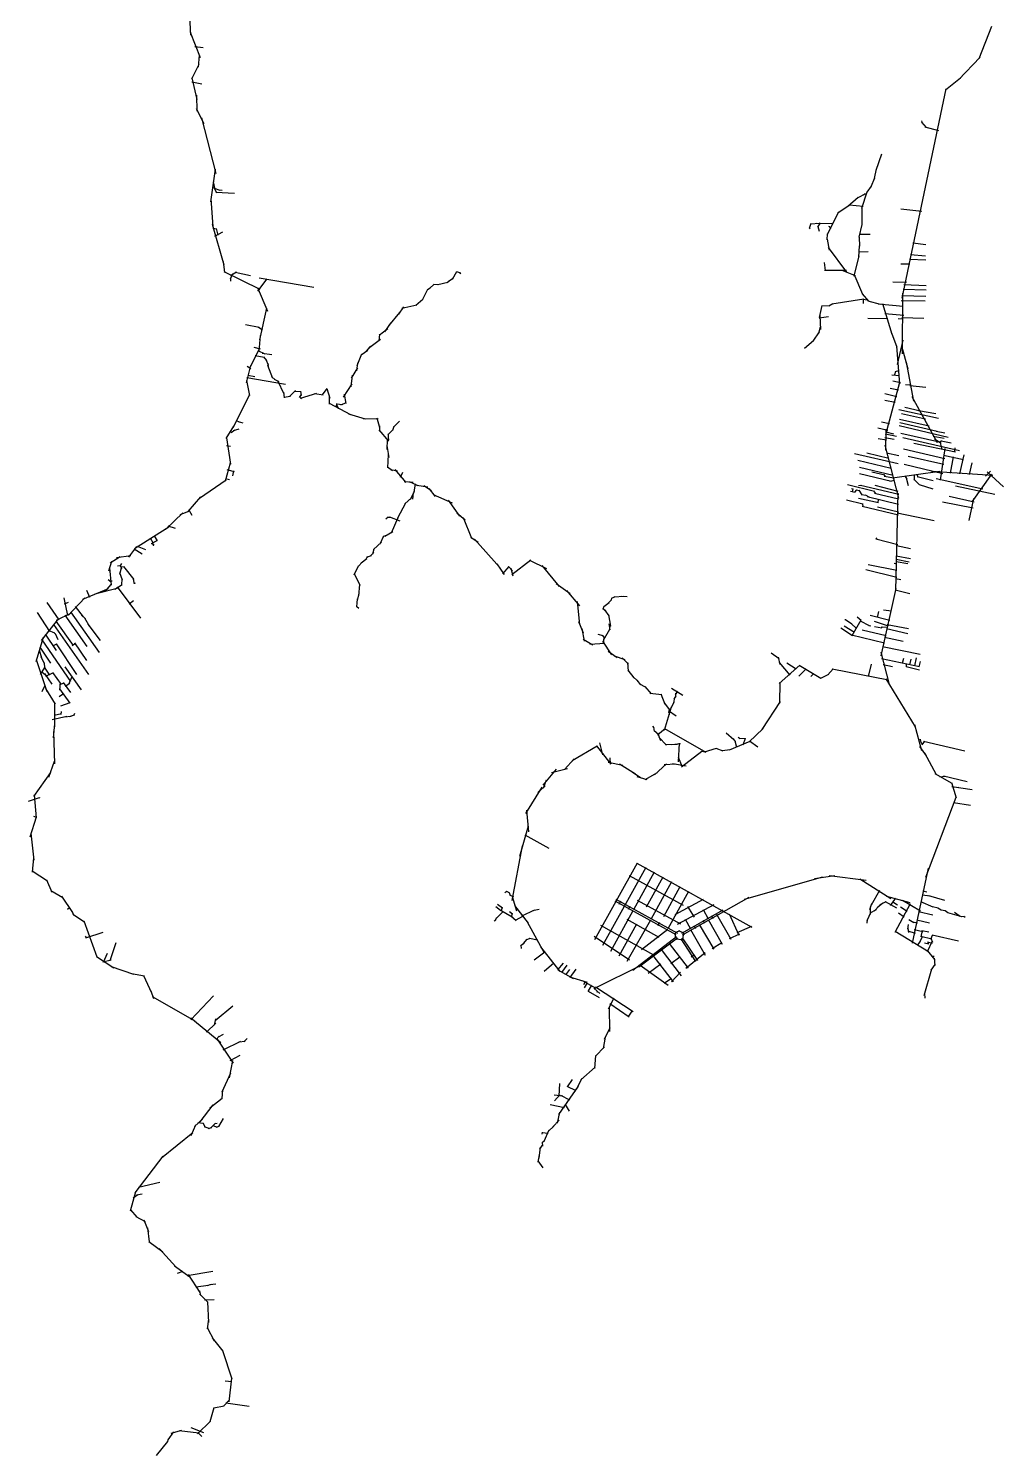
# Model space of a CAD drawing. Header units: inches. Extents: x 723419 to 759401, y 6910722 to 6968430.
# Drawn here: x 738965 to 746238, y 6920613 to 6931261 of the extents above; entities that cross this region are included whole.
import ezdxf

# ---------------------------------------------------------------- set-up
doc = ezdxf.new("R2010")
doc.units = ezdxf.units.IN
doc.header["$MEASUREMENT"] = 0

msp = doc.modelspace()

# ---------------------------------------------------------------- linework, layer by layer
for points in [[(740150.662, 6931639.267), (740173.6294, 6931212.5242)], [(746056.4431, 6931038.3634), (746150.9417, 6931278.3007)], [(740169.2834, 6931233.8831), (740243.7917, 6931044.3234)], [(740205.4526, 6931127.8077), (740266.218, 6931119.4955)], [(740231.2453, 6930972.2785), (740240.4943, 6931061.1502)], [(745903.0453, 6930879.1698), (746063.2572, 6931047.8719)], [(740182.2071, 6930886.5982), (740237.1711, 6930995.4198)], [(740182.0854, 6930863.5739), (740258.1604, 6930848.6739)], [(740182.8356, 6930893.2583), (740220.8722, 6930731.3955)], [(745806.1119, 6930802.463), (745917.978, 6930892.8166)], [(740217.0869, 6930763.7646), (740219.2533, 6930643.5778)], [(745482.4706, 6929249.7789), (745811.0893, 6930811.6879)], [(740215.389, 6930665.5486), (740273.3379, 6930552.6145)], [(740254.5925, 6930594.7233), (740362.3123, 6930179.2262)], [(745625.2289, 6930571.3271), (745632.3683, 6930551.7695)], [(745626.0942, 6930562.5749), (745660.8181, 6930521.5146)], [(745650.5787, 6930527.22), (745754.0723, 6930500.3347)], [(745289.0117, 6930204.9621), (745329.916, 6930325.075)], [(740323.386634, 6929967.65024), (740359.4366, 6930211.0455)], [(745276.5515, 6930141.1241), (745291.6643, 6930214.5852)], [(740342.2948, 6930117.4617), (740353.277, 6930058.9381)], [(745251.8514, 6930082.1528), (745277.8877, 6930146.1993)], [(740324.506866, 6929993.19921), (740338.838331, 6929780.94664)], [(740346.2374, 6930078.0522), (740367.9832, 6930035.8155)], [(740348.3798, 6930069.9763), (740392.0343, 6930055.8439)], [(740362.7481, 6930039.2347), (740501.8841, 6930032.5971)], [(740384.4475, 6930057.2812), (740409.7862, 6930055.5512)], [(745076.0817, 6929935.513), (745154.6406, 6930002.4971)], [(745140.2615, 6929992.511), (745197.1293, 6930021.4407)], [(745180.4481, 6929920.8794), (745221.8692, 6930042.1254)], [(745193.5178, 6930019.0053), (745205.9751, 6930029.001)], [(745203.7188, 6930028.2353), (745218.4825, 6930030.0964)], [(745220.1326, 6930038.9016), (745253.1893, 6930084.7567)], [(744924.5891, 6929726.4648), (745008.9495, 6929892.4963)], [(745003.3512, 6929885.8011), (745094.4406, 6929948.8859)], [(745086.4576, 6929946.6831), (745191.1621, 6929935.5228)], [(745180.5906, 6929922.0811), (745181.9166, 6929793.3029)], [(745472.9992, 6929916.1689), (745628.4222, 6929898.5215)], [(740334.7682, 6929800.1146), (740422.3446, 6929497.581)], [(740338.7116, 6929771.698), (740369.5521, 6929765.7079)], [(740363.3412, 6929769.9865), (740377.9044, 6929718.8577)], [(744789.276, 6929773.4286), (744796.5679, 6929766.9738)], [(744790.0766, 6929770.6359), (744804.2767, 6929807.6795)], [(744801.9531, 6929804.7559), (744862.094, 6929809.2341)], [(744843.0936, 6929808.9054), (744968.4074, 6929806.4626)], [(744853.048, 6929779.5666), (744872.4283, 6929810.3323)], [(744853.6951, 6929783.5495), (744863.6859, 6929748.5209)], [(744931.4445, 6929785.6793), (744939.6289, 6929783.8488)], [(744936.3646, 6929786.0842), (744947.3684, 6929767.571)], [(745160.7219, 6929703.17), (745182.6037, 6929797.6796)], [(740354.7738, 6929710.5146), (740413.8852, 6929743.4593)], [(744922.1852, 6929689.3662), (744936.8551, 6929608.2568)], [(744922.6907, 6929683.2815), (744925.201, 6929728.8201)], [(745160.7983, 6929703.8148), (745163.4433, 6929638.2472)], [(745163.7597, 6929725.9289), (745242.9061, 6929727.8232)], [(744930.6623, 6929628.1514), (745066.016, 6929442.9894)], [(745123.8462, 6929413.7417), (745160.5368, 6929563.9845)], [(745158.1004, 6929595.3315), (745229.0259, 6929596.8941)], [(745159.3977, 6929556.1423), (745163.4457, 6929640.44)], [(745544.6788, 6929575.1264), (745657.0537, 6929564.5132)], [(745561.1424, 6929661.0144), (745659.893, 6929650.5901)], [(740416.685, 6929523.1394), (740425.7881, 6929441.803)], [(744899.4771, 6929516.3453), (744906.4771, 6929455.5308)], [(744902.7483, 6929459.2643), (745065.5973, 6929458.1783)], [(745031.6121, 6929458.8913), (745131.1341, 6929419.4185)], [(745471.0758, 6929505.0555), (745539.9108, 6929505.0207)], [(745537.8789, 6929540.499), (745657.811, 6929534.1937)], [(740421.9501, 6929447.8174), (740691.0301, 6929315.0668)], [(740470.4062, 6929417.0884), (740515.375, 6929445.5401)], [(740472.3011, 6929394.5008), (740487.6811, 6929432.2837)], [(740473.2708, 6929377.0626), (740473.9638, 6929401.5592)], [(740505.1114, 6929444.3051), (740619.668, 6929418.4398)], [(740676.0981, 6929302.3993), (740745.1819, 6929393.7215)], [(740685.4452, 6929400.8398), (741092.9541, 6929332.3537)], [(741956.0922, 6929321.3735), (741991.3434, 6929354.3052)], [(741988.6907, 6929353.0007), (742023.4981, 6929351.6833)], [(742019.1887, 6929351.2456), (742091.624, 6929368.2194)], [(742088.1447, 6929366.6896), (742101.6741, 6929378.1833)], [(742096.8816, 6929374.7694), (742132.9623, 6929397.5351)], [(742126.4084, 6929389.8112), (742160.4938, 6929448.6798)], [(742158.3738, 6929447.3633), (742186.5948, 6929437.5532)], [(742179.8304, 6929440.5684), (742190.0289, 6929432.1206)], [(745120.4715, 6929431.0327), (745186.3319, 6929279.1828)], [(745413.5601, 6929371.5943), (745514.5941, 6929367.26)], [(745495.3105, 6929349.8624), (745662.1817, 6929344.586)], [(740673.5997, 6929327.4974), (740746.390084, 6929152.49382)], [(741854.1088, 6929196.3851), (741906.823, 6929240.8512)], [(741903.2042, 6929235.9575), (741942.6497, 6929315.7979)], [(741940.0711, 6929312.751), (741961.6813, 6929325.5344)], [(744956.5585, 6929206.8112), (745195.5833, 6929243.5258)], [(745184.4118, 6929282.2292), (745230.0553, 6929225.4782)], [(745187.5231, 6929242.7909), (745223.7425, 6929237.3488)], [(745190.8642, 6929243.7938), (745191.5003, 6929210.2998)], [(745479.3944, 6929267.9058), (745657.853, 6929264.2038)], [(745483.7981, 6928834.5315), (745487.0581, 6929285.9563)], [(745489.2119, 6929317.4388), (745660.4588, 6929310.7411)], [(740689.264, 6928937.158), (740743.082786, 6929173.66053)], [(741652.6882, 6929043.6646), (741734.671, 6929141.3948)], [(741725.8824, 6929130.1189), (741765.4157, 6929184.4219)], [(741748.6622, 6929174.9367), (741862.1841, 6929200.5121)], [(744865.7399, 6929106.0727), (744885.1615, 6929193.9346)], [(744882.5198, 6929192.0176), (744941.651, 6929194.1945)], [(744934.2166, 6929191.7833), (744964.3638, 6929208.7253)], [(745225.5436, 6929228.494), (745319.1288, 6929205.2494)], [(745304.1499, 6929207.949), (745489.2603, 6929190.1096)], [(745335.2295, 6929208.3127), (745405.5657, 6928980.9962)], [(745351.6683, 6929134.476), (745494.9925, 6929123.2304)], [(745475.8501, 6929232.5583), (745653.5019, 6929228.3319)], [(740583.9547, 6929053.6296), (740684.2625, 6929033.3901)], [(740676.9576, 6929036.4237), (740710.6191, 6929012.8087)], [(741623.7975, 6928997.6038), (741667.0202, 6929062.822)], [(744861.2028, 6928988.0162), (744872.9738, 6929035.0695)], [(744862.8523, 6929102.3928), (744933.6243, 6929111.771)], [(744866.811, 6929120.5504), (744871.9244, 6929015.6734)], [(745226.1629, 6929100.9163), (745376.0259, 6929098.0092)], [(745452.8702, 6929097.7125), (745489.0821, 6929095.8992)], [(745480.0527, 6929104.0311), (745643.9231, 6929098.8232)], [(740684.5246, 6928851.5713), (740694.1656, 6928969.6561)], [(741500.4127, 6928875.358), (741589.2488, 6928942.753)], [(741579.6259, 6928972.6549), (741644.4524, 6929022.0409)], [(741581.4847, 6928929.5029), (741585.8272, 6928980.9672)], [(744754.1924, 6928876.653), (744821.1774, 6928932.4028)], [(744817.4259, 6928928.4756), (744864.3239, 6928996.986)], [(745401.8225, 6928991.5096), (745441.8592, 6928884.2202)], [(745447.5645, 6928755.0402), (745488.3948, 6928936.878)], [(740616.8934, 6928732.4499), (740687.0515, 6928873.4669)], [(740646.4357, 6928883.82), (740691.4082, 6928871.7821)], [(740654.0202, 6928820.8253), (740721.5121, 6928808.1839)], [(740675.2045, 6928857.8163), (740727.6899, 6928834.5156)], [(740708.2507, 6928838.9286), (740779.822, 6928829.7495)], [(741417.0035, 6928745.6421), (741450.406, 6928833.8882)], [(741445.0175, 6928826.5016), (741496.3465, 6928861.4854)], [(741484.0052, 6928850.583), (741517.7097, 6928890.4415)], [(745440.3597, 6928890.6934), (745463.2849, 6928610.6562)], [(745477.309, 6928892.4111), (745524.891, 6928720.5477)], [(740591.691, 6928616.2509), (740623.0596, 6928747.8088)], [(740594.8622, 6928741.8303), (740622.6491, 6928724.8129)], [(740717.3943, 6928810.5688), (740738.7876, 6928783.0504)], [(740734.1555, 6928790.626), (740751.099677, 6928752.05938)], [(740748.4545, 6928748.2374), (740785.1458, 6928652.3554)], [(740748.559672, 6928762.2194), (740751.099677, 6928734.06767)], [(741372.9372, 6928651.5884), (741421.2295, 6928729.0267)], [(741414.4684, 6928707.253), (741421.2475, 6928766.9178)], [(745432.5092, 6928700.8768), (745457.2985, 6928708.2795)], [(745513.2185, 6928771.0682), (745566.021, 6928480.8616)], [(740590.3756, 6928635.4458), (740614.1006, 6928522.0424)], [(740594.161759, 6928656.67689), (740882.6385, 6928606.2693)], [(740599.5048, 6928675.0867), (740651.5634, 6928665.2364)], [(740777.9486, 6928665.3646), (740805.6265, 6928638.7417)], [(740798.1228, 6928644.7864), (740830.7956, 6928627.8909)], [(740821.9782, 6928634.6319), (740869.1714, 6928535.8401)], [(741313.7834, 6928511.3259), (741378.9362, 6928609.8097)], [(741371.5808, 6928587.4496), (741381.2119, 6928673.7738)], [(745360.239, 6928231.1717), (745465.8737, 6928622.6075)], [(745404.3778, 6928677.2174), (745463.1808, 6928671.4588)], [(745411.7144, 6928632.5781), (745469.4496, 6928620.8304)], [(745427.2812, 6928679.3619), (745435.7315, 6928703.7851)], [(745506.8237, 6928605.5041), (745547.1359, 6928603.1672)], [(740490.5846, 6928283.2276), (740615.1602, 6928529.4027)], [(740865.5686, 6928547.4796), (740872.2397, 6928505.603)], [(740868.5954, 6928510.3386), (740918.6554, 6928517.9663)], [(740912.3506, 6928515.1155), (740955.7463, 6928558.9004)], [(740950.3936, 6928555.7978), (740996.2554, 6928553.0978)], [(740986.4736, 6928507.7259), (741001.4372, 6928529.9915)], [(740987.6306, 6928511.424), (741000.3571, 6928498.4036)], [(740993.8399, 6928503.0756), (741115.3155, 6928541.0952)], [(740993.9055, 6928554.93), (740999.6423, 6928523.151)], [(741101.1831, 6928538.6975), (741163.7751, 6928527.6206)], [(741158.1888, 6928526.6198), (741192.4215, 6928574.5192)], [(741189.8587, 6928575.5694), (741212.63, 6928501.8468)], [(741209.6096, 6928458.0614), (741209.8616, 6928519.4526)], [(741319.5116, 6928532.9331), (741332.0666, 6928462.2431)], [(745352.0052, 6928536.6248), (745441.8615, 6928515.7626)], [(745392.6454, 6928578.5094), (745455.7487, 6928565.1553)], [(745539.5203, 6928597.2449), (745659.3908, 6928584.9217)], [(745553.5296, 6928516.2361), (745742.948, 6928170.88)], [(741206.6847, 6928466.1586), (741365.3148, 6928379.8073)], [(741260.4729, 6928460.8294), (741310.0461, 6928456.065)], [(741261.7386, 6928452.632), (741276.0573, 6928426.3005)], [(741262.9124, 6928442.4655), (741263.7121, 6928463.3129)], [(741295.3761, 6928453.6966), (741335.5732, 6928469.4552)], [(741350.6856, 6928385.7403), (741476.5996, 6928347.782)], [(745353.6427, 6928487.1589), (745431.0697, 6928472.8473)], [(745458.3722, 6928417.6145), (745752.0468, 6928352.7794)], [(745477.9558, 6928389.4305), (745655.7183, 6928349.5154)], [(745501.0755, 6928435.1525), (745618.1208, 6928409.0471)], [(745604.529, 6928411.782), (745733.286, 6928389.6059)], [(740439.209, 6928201.5928), (740497.2573, 6928295.2031)], [(740513.9854, 6928337.3025), (740536.1238, 6928325.1295)], [(740528.1306, 6928327.8269), (740563.8878, 6928319.8055)], [(741462.7339, 6928349.4704), (741571.746, 6928350.9029)], [(741563.5041, 6928356.1048), (741583.8309, 6928284.992)], [(741581.918, 6928296.9123), (741582.2937, 6928257.8143)], [(741681.6311, 6928264.7443), (741692.6227, 6928294.3245)], [(741687.0147, 6928286.8174), (741731.7474, 6928330.923)], [(745300.246, 6928281.6392), (745375.7008, 6928264.0611)], [(745327.5833, 6928325.2912), (745386.9316, 6928312.6984)], [(745458.8746, 6928297.9566), (745824.9933, 6928212.3169)], [(745461.8825, 6928347.0668), (745682.7682, 6928295.5118)], [(745463.7142, 6928321.773), (745742.8369, 6928255.806)], [(740440.5858, 6928206.3746), (740470.1789, 6928011.0879)], [(740465.0244, 6928251.9785), (740480.706, 6928248.187)], [(740476.3184, 6928246.9341), (740503.2775, 6928266.095)], [(740494.4137, 6928262.5677), (740535.4032, 6928274.3356)], [(741578.0356, 6928266.499), (741649.9973, 6928181.8934)], [(741638.9205, 6928120.7327), (741641.4588, 6928195.3929)], [(741640.2222, 6928180.8302), (741651.5135, 6928193.8957)], [(741643.8835, 6928230.3555), (741684.242, 6928268.3664)], [(741646.3378, 6928236.5042), (741647.5818, 6928201.7343)], [(741646.3457, 6928210.7909), (741650.979, 6928191.3934)], [(745302.3644, 6928203.0153), (745365.8802, 6928191.6882)], [(745352.9024, 6928208.8169), (745421.6787, 6928195.829)], [(745358.4973, 6928236.2609), (745440.2111, 6928220.1308)], [(745359.4176, 6928250.9821), (745417.5703, 6928237.8352)], [(745359.5695, 6928115.9762), (745363.8847, 6928272.4576)], [(745471.9334, 6928242.4717), (745770.4981, 6928173.9675)], [(745486.9707, 6928210.3471), (745910.8706, 6928112.0795)], [(745712.4645, 6928219.5455), (745794.7439, 6928204.1066)], [(745722.5561, 6928198.6779), (745773.9101, 6928168.0655)], [(745736.7848, 6928257.1071), (745799.6268, 6928245.3631)], [(745761.3915, 6928173.9633), (745774.9711, 6928186.5198)], [(745762.4049, 6928179.3525), (745778.0894, 6928120.8609)], [(745772.9459, 6928185.746), (745848.7179, 6928168.6857)], [(740440.3274, 6928150.4383), (740472.0787, 6928144.7096)], [(741638.1522, 6928149.6124), (741652.1939, 6928059.2768)], [(741643.9969, 6927983.1851), (741649.711, 6928082.2131)], [(745127.0613, 6928089.5722), (745452.4342, 6928014.9848)], [(745218.9997, 6928094.8615), (745382.8235, 6928055.7573)], [(745353.1095, 6928152.629), (745454.3455, 6927757.1559)], [(745364.3685, 6928093.8823), (745456.1091, 6928075.2963)], [(745491.3351, 6928123.9612), (745800.6556, 6928053.5363)], [(745527.444, 6928069.7908), (745792.223, 6928010.7351)], [(745570.0964, 6928168.0844), (745881.0848, 6928103.3882)], [(745768.443, 6927891.9434), (745802.7256, 6928126.9478)], [(745790.8218, 6928077.0914), (745940.623, 6928044.0882)], [(745874.4859, 6928101.671), (745877.4256, 6928132.3169)], [(745911.9147, 6927938.2248), (745944.1393, 6928079.8817)], [(740433.6596, 6927885.2809), (740470.48, 6928019.969)], [(740442.8333, 6927971.758), (740458.6234, 6927964.5685)], [(740450.3709, 6927967.3265), (740497.6966, 6927956.8795)], [(740487.4478, 6927922.6528), (740495.4714, 6927959.7431)], [(741641.6253, 6927990.4047), (741680.1357, 6927964.2335)], [(741664.6431, 6927970.8815), (741718.3076, 6927960.6406)], [(741697.1274, 6927969.8303), (741778.6832, 6927873.7117)], [(745150.9838, 6928040.4561), (745400.6635, 6927981.5091)], [(745162.8336, 6927987.0432), (745415.1975, 6927928.3611)], [(745497.5578, 6928009.4465), (745784.4238, 6927940.2873)], [(745843.0949, 6927943.2414), (745865.9461, 6928065.5518)], [(745985.6452, 6927932.5079), (746004.3338, 6928019.3785)], [(740239.7419, 6927756.2101), (740439.142074, 6927893.33922)], [(740433.0561, 6927903.3774), (740463.0985, 6927894.7599)], [(741739.1748, 6927913.8526), (741755.8059, 6927949.5461)], [(741766.4018, 6927881.5279), (741834.0926, 6927876.8056)], [(741803.6542, 6927880.8904), (741868.8174, 6927851.119)], [(741842.1871, 6927800.6514), (741850.7209, 6927863.4648)], [(741858.8709, 6927853.8311), (741942.7028, 6927842.0169)], [(745074.3312, 6927858.275), (745275.0226, 6927809.1091)], [(745156.0931, 6927851.3642), (745178.615, 6927853.9987)], [(745163.9935, 6927940.0459), (745401.868, 6927883.1878)], [(745171.8486, 6927854.4434), (745456.7551, 6927785.6942)], [(745256.8191, 6927952.1019), (745352.5758, 6927930.017)], [(745277.0815, 6927854.8754), (745449.743, 6927810.1361)], [(745344.8613, 6927934.2981), (745355.8819, 6927918.1524)], [(745347.8, 6927921.455), (745419.0676, 6927909.5903)], [(745389.2527, 6927883.1536), (745425.7984, 6927892.1941)], [(745408.896, 6927909.2892), (745763.848, 6927957.4059)], [(745500.7998, 6927924.2868), (745516.7051, 6927898.9597)], [(745513.0917, 6927908.0213), (745526.6307, 6927851.9316)], [(745569.3642, 6927899.585), (745611.7501, 6927856.6048)], [(745571.3608, 6927933.9634), (745572.3977, 6927891.5865)], [(745591.1583, 6927935.5643), (745599.7507, 6927913.1939)], [(745594.5306, 6927917.6366), (745713.3865, 6927888.9393)], [(745608.0903, 6927858.9774), (745712.021, 6927825.9744)], [(745701.4269, 6927957.5429), (746159.4244, 6927929.5073)], [(745736.2219, 6927903.6586), (746083.2144, 6927826.1387)], [(746004.3364, 6927728.2494), (746151.34, 6927936.5585)], [(746103.0727, 6927921.426), (746141.7009, 6927958.7731)], [(746117.4474, 6927954.1046), (746237.7981, 6927840.422)], [(740155.1845, 6927656.6653), (740250.6884, 6927766.3217)], [(741772.6708, 6927713.2185), (741821.927, 6927758.1805)], [(741813.1956, 6927747.4669), (741844.4956, 6927808.3514)], [(741831.1796, 6927749.3378), (741835.4514, 6927796.5367)], [(741913.4554, 6927850.2306), (741970.7143, 6927814.5284)], [(741951.4114, 6927829.845), (741997.2072, 6927768.1794)], [(741982.9808, 6927784.4662), (742123.9873, 6927722.7986)], [(745097.4431, 6927809.1118), (745131.3147, 6927801.5708)], [(745103.8108, 6927828.4812), (745117.4485, 6927825.285)], [(745112.1984, 6927803.8761), (745115.7174, 6927826.986)], [(745129.0977, 6927800.9954), (745143.9312, 6927819.6454)], [(745142.1352, 6927819.1065), (745160.5086, 6927813.839)], [(745156.8888, 6927757.8824), (745306.7761, 6927724.2165)], [(745157.7771, 6927815.9525), (745180.2234, 6927781.9857)], [(745176.899, 6927783.3978), (745213.213, 6927778.7586)], [(745206.4489, 6927781.8875), (745237.6839, 6927763.8256)], [(745221.7131, 6927768.8594), (745454.77, 6927711.2969)], [(745267.6895, 6927812.6674), (745283.7879, 6927790.7596)], [(745275.9102, 6927794.5249), (745455.3521, 6927750.7523)], [(745303.8787, 6927723.0638), (745306.14, 6927749.6814)], [(745434.9125, 6927068.8527), (745453.3179, 6927793.5208)], [(745831.7258, 6927772.4384), (746020.182, 6927730.2254)], [(745880.1754, 6927849.8389), (746173.1734, 6927787.0909)], [(745981.7109, 6927590.1232), (746017.842, 6927754.5482)], [(739987.1357, 6927523.9127), (740114.9369, 6927647.7354)], [(740095.8565, 6927635.2044), (740166.8111, 6927663.1577)], [(740159.1492, 6927668.9543), (740183.6488, 6927630.6645)], [(741720.1818, 6927610.7816), (741779.0723, 6927721.0816)], [(742095.4526, 6927740.9815), (742180.1087, 6927622.5662)], [(742158.5489, 6927646.8636), (742222.8465, 6927596.1098)], [(745065.916, 6927744.9542), (745188.0324, 6927714.7021)], [(745184.7059, 6927697.5501), (745454.3218, 6927632.5717)], [(745185.0776, 6927717.6739), (745187.7907, 6927692.6085)], [(745298.0855, 6927690.9516), (745454.005, 6927653.6974)], [(745445.7829, 6927647.4964), (745720.316, 6927589.7019)], [(745783.4279, 6927730.3725), (746011.418, 6927685.2634)], [(739755.069159, 6927381.08766), (740011.027607, 6927543.60322)], [(740004.113287, 6927549.0627), (740059.5085, 6927531.7077)], [(741629.9822, 6927603.1479), (741646.7119, 6927616.7206)], [(741641.587, 6927616.0288), (741667.3673, 6927614.7111)], [(741658.131, 6927616.8906), (741733.8587, 6927587.9491)], [(741672.5556, 6927497.5056), (741729.718, 6927630.9982)], [(742207.5444, 6927611.8585), (742270.1761, 6927458.8431)], [(739872.7123, 6927460.6871), (739893.9212, 6927421.7947)], [(739882.2634, 6927417.8938), (739924.4113, 6927442.0524)], [(739902.7153, 6927475.6259), (739922.9887, 6927437.2562)], [(741538.2322, 6927372.8904), (741596.6224, 6927427.733)], [(741588.7035, 6927416.2395), (741615.3885, 6927476.5567)], [(741609.4285, 6927469.6646), (741639.0829, 6927481.906)], [(741623.7251, 6927474.2989), (741681.0562, 6927506.7477)], [(742263.3938, 6927466.8234), (742317.8932, 6927428.4625)], [(742290.7149, 6927451.8575), (742479.4059, 6927238.4095)], [(745286.5226, 6927453.7731), (745449.1634, 6927412.0376)], [(745286.6528, 6927459.8044), (745293.7734, 6927449.8283)], [(739573.382, 6927274.9466), (739647.1234, 6927321.7232)], [(739620.519, 6927314.9103), (739728.8103, 6927328.0502)], [(739711.6282, 6927316.3346), (739771.238906, 6927395.94262)], [(739753.595292, 6927378.69486), (739811.4106, 6927340.8344)], [(739774.704823, 6927398.20678), (739838.2573, 6927373.7264)], [(739882.4617, 6927421.098), (739901.0522, 6927409.2856)], [(739896.4676, 6927400.3067), (739899.5079, 6927411.5973)], [(741476.16, 6927295.6952), (741497.0524, 6927321.9737)], [(741486.2636, 6927316.655), (741524.1797, 6927329.7499)], [(741513.2455, 6927323.4985), (741539.4672, 6927351.6967)], [(741533.3583, 6927341.8085), (741542.3565, 6927379.3179)], [(745437.8229, 6927325.5838), (745543.2155, 6927306.5675)], [(745439.2968, 6927403.177), (745544.7507, 6927380.412)], [(739563.051, 6927213.9847), (739587.0667, 6927285.999)], [(739568.9634, 6927238.0591), (739580.447, 6927106.5195)], [(739628.0674, 6927250.875), (739656.7307, 6927253.9924)], [(739646.3716, 6927190.2045), (739658.9252, 6927236.5501)], [(739647.8311, 6927256.5326), (739659.1574, 6927228.5908)], [(739648.6402, 6927249.7204), (739660.4583, 6927269.0239)], [(739649.4241, 6927246.5849), (739678.3581, 6927245.4907)], [(739674.0419, 6927247.7811), (739750.9504, 6927148.8971)], [(741394.874, 6927184.0658), (741425.6895, 6927251.2081)], [(741422.8409, 6927247.0678), (741456.5819, 6927281.5613)], [(741447.2778, 6927273.0085), (741487.5592, 6927306.2355)], [(742457.2707, 6927266.3038), (742512.3826, 6927186.4792)], [(742502.0923, 6927191.4347), (742548.9837, 6927246.4839)], [(742544.8351, 6927246.313), (742574.3682, 6927214.002)], [(742563.0677, 6927233.2921), (742577.7433, 6927178.1922)], [(742569.2509, 6927187.4137), (742710.8897, 6927295.6004)], [(742702.6915, 6927294.9246), (742829.1211, 6927231.1336)], [(742793.93, 6927253.1424), (742922.1733, 6927098.0717)], [(745211.6374, 6927223.9735), (745441.4085, 6927167.8612)], [(745229.2388, 6927260.7539), (745442.8631, 6927218.7279)], [(745423.1208, 6927272.1959), (745443.5859, 6927267.9486)], [(745437.1275, 6927284.8275), (745523.7675, 6927269.602)], [(745437.176, 6927301.029), (745535.4562, 6927282.4742)], [(739536.6396, 6927060.7099), (739581.4408, 6927113.4061)], [(739559.0487, 6927150.2679), (739580.4281, 6927133.6348)], [(739571.0287, 6927137.9706), (739587.5721, 6927138.9976)], [(739607.6009, 6927078.1921), (739663.4825, 6927113.2485)], [(739643.7642, 6927201.8106), (739663.309, 6927146.1248)], [(739659.5885, 6927108.3125), (739662.3852, 6927158.0377)], [(739743.714, 6927162.5256), (739751.4879, 6927117.3499)], [(739746.4348, 6927128.3525), (739760.8173, 6927122.7864)], [(741395.372, 6927189.7722), (741436.2103, 6927107.2919)], [(741429.3158, 6927028.6599), (741435.8348, 6927112.5599)], [(742900.2821, 6927120.1585), (743004.5528, 6927044.2615)], [(745432.1431, 6927157.9151), (745471.5661, 6927149.7964)], [(739228.8496, 6927013.6439), (739254.1165, 6926880.2099)], [(739262.7198, 6926884.3786), (739385.4214, 6927012.7493)], [(739370.2302, 6927004.216), (739560.9392, 6927082.3868)], [(739397.4459, 6927069.8462), (739418.2538, 6927017.3892)], [(739459.1261, 6927042.7754), (739635.8542, 6927087.7211)], [(739625.8214, 6927094.5073), (739800.4871, 6926862.0952)], [(741413.8024, 6926945.0782), (741418.7552, 6927004.6518)], [(741416.14, 6926982.8151), (741431.1518, 6927046.5155)], [(742977.1086, 6927067.2081), (743073.8129, 6926954.0186)], [(743313.9427, 6926996.9265), (743317.346, 6927013.3485)], [(743315.8051, 6927010.9736), (743341.8695, 6927021.8498)], [(743337.4463, 6927020.8217), (743401.4798, 6927025.5402)], [(743389.5794, 6927025.4585), (743431.6014, 6927022.5224)], [(745324.2334, 6926580.6946), (745436.6412, 6927082.5927)], [(745430.5769, 6927071.7171), (745539.2229, 6927045.0504)], [(739028.0041, 6926904.1657), (739119.7436, 6926761.9571)], [(739100.4647, 6926978.3024), (739191.434, 6926848.6577)], [(739173.1819, 6926845.7461), (739284.782, 6926900.4458)], [(739233.925, 6926968.5829), (739263.6593, 6926981.0526)], [(739277.0924, 6926908.9761), (739490.6354, 6926605.3019)], [(739313.4491, 6926948.2972), (739370.9369, 6926871.4365)], [(739714.702, 6926967.7578), (739747.4471, 6926994.1143)], [(741412.74, 6926947.3113), (741429.5069, 6926935.0788)], [(743056.9097, 6926984.7781), (743073.6588, 6926815.0678)], [(743249.8883, 6926933.6525), (743270.2251, 6926915.1776)], [(743251.073, 6926931.5442), (743259.3318, 6926950.6988)], [(743257.0713, 6926948.1041), (743294.9827, 6926977.4289)], [(743262.5886, 6926923.6351), (743293.4027, 6926879.8449)], [(743292.2222, 6926974.8798), (743314.6669, 6926998.4765)], [(745299.0941, 6926866.2426), (745306.9981, 6926912.1879)], [(745341.8051, 6926923.7657), (745403.6587, 6926916.1635)], [(739060.9163, 6926694.0054), (739190.2902, 6926858.2851)], [(739149.9409, 6926814.2208), (739410.8567, 6926440.0121)], [(739168.2363, 6926838.781), (739297.0086, 6926656.6054)], [(739234.3702, 6926884.2707), (739400.4019, 6926648.7659)], [(739360.259, 6926883.7977), (739389.1642, 6926855.1446)], [(739382.5096, 6926863.2147), (739418.6505, 6926798.2759)], [(739407.172, 6926816.4045), (739499.7572, 6926693.9129)], [(743068.4519, 6926835.6663), (743102.8597, 6926751.0351)], [(743291.3552, 6926885.255), (743305.1991, 6926800.6179)], [(743294.6376, 6926819.291), (743301.1743, 6926774.7692)], [(743298.9848, 6926772.0303), (743305.2961, 6926810.3152)], [(745024.9483, 6926788.9815), (745112.373, 6926732.5475)], [(745048.9161, 6926804.6945), (745126.0324, 6926757.5994)], [(745055.1171, 6926852.1442), (745061.2519, 6926850.7689)], [(745058.3525, 6926852.16), (745107.189, 6926818.7083)], [(745102.7228, 6926822.4946), (745141.9718, 6926783.5642)], [(745108.2938, 6926731.4111), (745176.3496, 6926849.3392)], [(745145.8057, 6926870.6687), (745176.8589, 6926846.9563)], [(745167.9589, 6926841.9688), (745236.9371, 6926806.0925)], [(745233.6135, 6926807.1997), (745247.5733, 6926805.2066)], [(745242.2115, 6926883.3749), (745389.6838, 6926847.356)], [(745274.0988, 6926839.848), (745378.7162, 6926805.1644)], [(745275.6786, 6926798.3799), (745330.9015, 6926789.0639)], [(745328.5874, 6926788.7426), (745334.0519, 6926796.7736)], [(745332.0342, 6926796.1543), (745373.5165, 6926795.0119)], [(745370.2255, 6926812.8413), (745528.458, 6926784.8325)], [(739022.424, 6926538.1008), (739076.7773, 6926718.9523)], [(739062.6428, 6926699.6152), (739277.9769, 6926389.8942)], [(739087.8183, 6926742.8005), (739170.7732, 6926620.5531)], [(739111.3804, 6926770.5749), (739158.3266, 6926751.6339)], [(739152.1424, 6926754.659), (739167.4021, 6926740.5651)], [(739163.5152, 6926745.9127), (739184.1344, 6926702.2016)], [(743091.8942, 6926784.4181), (743110.5601, 6926689.8944)], [(743102.5619, 6926703.3432), (743175.0264, 6926661.0622)], [(743211.8731, 6926742.9269), (743250.087, 6926732.7565)], [(743244.8966, 6926735.2026), (743260.3487, 6926711.5376)], [(743247.1218, 6926690.238), (743313.6066, 6926588.8202)], [(743253.6818, 6926669.9694), (743259.5882, 6926715.911)], [(743253.7675, 6926696.6894), (743301.9676, 6926779.689)], [(745103.3915, 6926736.5414), (745349.7518, 6926676.0316)], [(745183.9341, 6926773.5435), (745361.8894, 6926733.0825)], [(745350.9333, 6926718.3562), (745489.2238, 6926690.1471)], [(745364.0568, 6926783.2247), (745524.5688, 6926747.5772)], [(739044.403, 6926625.6694), (739060.3068, 6926564.591)], [(739048.8376, 6926645.8136), (739128.8949, 6926525.7139)], [(739055.941, 6926576.2594), (739081.8746, 6926521.8566)], [(739145.1395, 6926654.0714), (739176.2925, 6926670.0028)], [(739171.5714, 6926670.5445), (739321.5367, 6926440.0174)], [(739289.0867, 6926657.4247), (739315.6581, 6926674.9602)], [(739307.9285, 6926677.0518), (739398.109, 6926546.2454)], [(743151.5997, 6926667.644), (743262.7512, 6926675.0731)], [(743289.4689, 6926615.2367), (743356.6941, 6926568.8714)], [(743332.669, 6926580.6652), (743413.623, 6926553.7107)], [(744504.408, 6926602.3734), (744564.0089, 6926559.3073)], [(745323.0421, 6926606.8187), (745384.3312, 6926365.268)], [(745334.8114, 6926650.7985), (745615.2342, 6926592.3199)], [(739021.4861, 6926551.7026), (739100.2431, 6926313.3701)], [(739053.8889, 6926439.8962), (739086.6194, 6926493.4661)], [(739078.1298, 6926533.091), (739086.4057, 6926484.5175)], [(739081.1389, 6926495.7121), (739122.0347, 6926436.9483)], [(739235.2889, 6926497.3586), (739357.874, 6926326.5135)], [(743393.6452, 6926565.4302), (743440.2436, 6926518.2138)], [(743433.3434, 6926530.0751), (743438.166, 6926466.369)], [(743436.5911, 6926472.334), (743481.0446, 6926415.1755)], [(744555.816, 6926571.2521), (744570.7126, 6926516.5728)], [(744563.5004, 6926529.96), (744645.1755, 6926436.65)], [(744564.5667, 6926373.4312), (744717.4645, 6926509.7154)], [(744622.3776, 6926527.2613), (744692.0018, 6926482.6326)], [(744711.268, 6926428.0583), (744766.606, 6926483.3403)], [(744713.3281, 6926509.3324), (744875.2391, 6926414.6258)], [(744927.8705, 6926437.8655), (744966.4579, 6926483.9658)], [(744960.2335, 6926482.0069), (745379.5081, 6926400.0014)], [(745231.5783, 6926426.9205), (745254.5029, 6926518.2752)], [(745328.6032, 6926560.8287), (745612.2935, 6926501.4377)], [(745340.9637, 6926515.7865), (745411.2165, 6926501.4225)], [(745484.827, 6926524.6716), (745495.5187, 6926561.602)], [(745511.0827, 6926499.4779), (745612.303, 6926474.7198)], [(745513.6714, 6926496.9621), (745515.0747, 6926523.3471)], [(745539.1788, 6926513.503), (745550.1151, 6926555.144)], [(745576.5328, 6926505.3232), (745588.4737, 6926565.287)], [(745610.1301, 6926498.8125), (745619.6143, 6926538.5014)], [(739063.6061, 6926461.1831), (739103.8817, 6926428.3388)], [(739084.7522, 6926447.7027), (739138.1543, 6926369.2371)], [(739094.3018, 6926427.5904), (739149.5068, 6926455.379)], [(739142.7369, 6926456.6102), (739207.5499, 6926365.2747)], [(739197.7401, 6926365.2567), (739229.3874, 6926378.4122)], [(739199.0897, 6926323.693), (739202.4459, 6926378.3807)], [(739222.535, 6926381.4195), (739278.742, 6926305.645)], [(739237.5742, 6926354.3783), (739273.2749, 6926375.513)], [(739265.9835, 6926368.4026), (739290.2153, 6926425.735)], [(743471.7544, 6926425.4807), (743507.4996, 6926392.5305)], [(743502.4806, 6926397.8042), (743530.1346, 6926364.9436)], [(743523.3196, 6926371.4751), (743563.8173, 6926349.7359)], [(744569.5031, 6926228.0571), (744572.0735, 6926384.0843)], [(744800.552, 6926426.7945), (744822.8262, 6926448.3114)], [(744874.2978, 6926414.499), (744934.4183, 6926442.6035)], [(745359.9097, 6926408.245), (745580.1006, 6926049.7601)], [(739067.2103, 6926315.0784), (739087.8129, 6926361.5873)], [(739091.5153, 6926335.3684), (739163.0915, 6926218.3746)], [(739192.4073, 6926276.4592), (739225.6746, 6926299.5353)], [(739195.4145, 6926334.548), (739272.635, 6926227.3947)], [(743561.5055, 6926351.5833), (743608.4038, 6926296.5165)], [(743599.2527, 6926301.8619), (743689.1571, 6926290.765)], [(743680.9951, 6926295.781), (743711.446, 6926220.1588)], [(743762.3937, 6926339.1201), (743844.5768, 6926285.5367)], [(743778.2757, 6926228.4557), (743785.9143, 6926268.8364)], [(743782.002, 6926257.4852), (743796.347, 6926280.746)], [(743791.116, 6926290.2073), (743807.3162, 6926316.2961)], [(743793.0997, 6926271.3839), (743794.5876, 6926301.2704)], [(739156.6828, 6926136.2616), (739211.1982, 6926150.7046)], [(739159.0619, 6926229.3093), (739159.0894, 6926050.5479)], [(739205.6827, 6926207.6176), (739273.8455, 6926231.2139)], [(739206.8169, 6926143.0806), (739209.2196, 6926165.3879)], [(739301.4135, 6926136.0455), (739310.5624, 6926153.5182)], [(743705.9534, 6926229.8516), (743745.8747, 6926176.7352)], [(743708.0159, 6926025.1473), (743761.2342, 6926200.6075)], [(743738.7467, 6926171.4656), (743796.9735, 6926131.463)], [(743741.735, 6926156.1044), (743780.8022, 6926236.1762)], [(743743.3466, 6926183.5493), (743745.0588, 6926139.4103)], [(744438.6736, 6926029.568), (744573.4215, 6926240.4807)], [(739141.41, 6926104.651), (739249.5296, 6926128.8464)], [(739149.4895, 6925968.0797), (739160.4699, 6926071.7181)], [(739229.157, 6926125.5968), (739282.4677, 6926129.7426)], [(739270.8728, 6926126.906), (739307.8715, 6926140.3465)], [(743619.8552, 6926054.5713), (743629.1857, 6926042.2359)], [(743626.8072, 6926047.3528), (743631.0976, 6926018.3679)], [(745573.3775, 6926066.7283), (745627.2761, 6925872.7407)], [(739150.4885, 6926016.2645), (739157.542, 6925773.4356)], [(743628.3201, 6926024.8416), (743667.7617, 6925992.4729)], [(743656.2761, 6925991.0506), (743716.5304, 6926039.5726)], [(743657.256074, 6926005.02848), (743678.7944, 6925947.8164)], [(743665.8786, 6925972.6298), (743725.1552, 6925913.2824)], [(743709.2197, 6926038.5021), (744017.0159, 6925861.3233)], [(744170.1176, 6926004.7185), (744226.7714, 6925954.9587)], [(744193.4175, 6925878.4804), (744348.9319, 6925943.3461)], [(744222.2586, 6925959.8377), (744236.4573, 6925939.7655)], [(744233.6503, 6925945.6392), (744247.1284, 6925898.3013)], [(744259.1562, 6925973.6766), (744274.0461, 6925963.3011)], [(744266.7878, 6925965.5971), (744314.3746, 6925962.9744)], [(744294.9221, 6925917.1863), (744312.1262, 6925965.1591)], [(744339.1346, 6925937.0315), (744444.8357, 6926037.0917)], [(744342.9601, 6925944.8646), (744405.4915, 6925900.5826)], [(745602.2291, 6925956.2985), (745618.8437, 6925953.9368)], [(745616.7553, 6925957.1761), (745619.4669, 6925940.0765)], [(745618.2603, 6925943.8623), (745631.9183, 6925917.8975)], [(745631.3183, 6925917.3433), (745651.6745, 6925943.5153)], [(745642.4622, 6925943.0226), (745949.3881, 6925870.834)], [(743019.4931, 6925799.6795), (743207.5401, 6925907.7963)], [(743202.5545, 6925909.4864), (743308.056, 6925771.5141)], [(743223.6715, 6925930.7071), (743245.799, 6925840.688)], [(743714.0017, 6925918.5461), (743807.2024, 6925921.1724)], [(743764.2618, 6925919.1567), (743829.3953, 6925927.1)], [(743812.8581, 6925789.756), (743821.0925, 6925929.6312)], [(743835.7784, 6925752.1369), (743986.81, 6925869.3493)], [(743983.085, 6925868.2653), (744018.5147, 6925864.6988)], [(744008.1595, 6925862.7924), (744096.4956, 6925892.3952)], [(744092.4099, 6925891.9259), (744145.0633, 6925872.1531)], [(744139.3813, 6925872.7208), (744199.547, 6925880.1832)], [(745611.4271, 6925903.5474), (745662.3369, 6925834.6434)], [(745649.0545, 6925855.6912), (745736.1567, 6925694.1383)], [(739115.3448, 6925675.6907), (739157.9309, 6925793.2109)], [(742804.6585, 6925616.1392), (742903.1732, 6925734.5331)], [(742865.5773, 6925709.4884), (742984.3327, 6925739.6159)], [(742964.1719, 6925731.3627), (743035.529, 6925812.4616)], [(743288.1098, 6925787.1565), (743398.2226, 6925764.474)], [(743302.0415, 6925820.0192), (743303.1894, 6925771.0197)], [(743374.4383, 6925774.2864), (743491.81251, 6925698.96394)], [(743634.1951, 6925692.8885), (743723.8824, 6925775.1541)], [(743705.4487, 6925769.763), (743794.8103, 6925774.5209)], [(743767.8056, 6925776.9883), (743869.7875, 6925759.7897)], [(743810.3547, 6925823.9614), (743839.7949, 6925751.0568)], [(739002.8954, 6925529.5375), (739129.7012, 6925708.4776)], [(742806.2419, 6925592.1621), (742829.3763, 6925654.663)], [(743467.3656, 6925715.6226), (743528.7739, 6925671.1123)], [(743501.9811, 6925679.9256), (743577.4714, 6925657.3881)], [(743564.112, 6925657.4712), (743657.387, 6925709.4429)], [(745725.0789, 6925702.7329), (745853.503, 6925630.0021)], [(745764.226, 6925676.8505), (745803.2693, 6925683.4536)], [(745789.7123, 6925684.4665), (745967.9985, 6925642.2858)], [(745849.0435, 6925635.3822), (745884.262, 6925521.8154)], [(738964.5222, 6925496.6416), (739047.2236, 6925524.2204)], [(739006.5205, 6925542.6745), (739022.1196, 6925371.9133)], [(739040.3646, 6925523.6504), (739049.5975, 6925521.8388)], [(742673.9802, 6925403.7456), (742796.1205, 6925600.5526)], [(742763.2962, 6925559.34), (742819.9096, 6925609.9363)], [(745659.6564, 6924928.5433), (745884.7768, 6925525.2915)], [(745853.0772, 6925606.4067), (746004.6232, 6925581.6194)], [(745902.1321, 6925597.0777), (745905.6331, 6925600.9801)], [(742679.802, 6925427.9669), (742695.0915, 6925267.1392)], [(745865.0024, 6925486.2063), (745993.1118, 6925465.2673)], [(738976.1379, 6925229.7848), (739022.998, 6925379.5312)], [(739001.0235, 6925384.6975), (739023.1385, 6925375.8383)], [(742630.1132, 6925086.0443), (742694.1157, 6925310.5042)], [(738981.8283, 6925257.8718), (739004.7466, 6925055.2101)], [(742667.4136, 6925243.9223), (742845.4239, 6925145.7744)], [(742573.6112, 6924753.8003), (742648.8034, 6925162.0975)], [(738995.248, 6924964.9047), (739004.2739, 6925073.5017)], [(743190.3145, 6924464.0673), (743507.8969, 6925035.0694)], [(743247.8504, 6924421.705), (743571.0184, 6925004.1311)], [(743501.9005, 6925032.7007), (744359.7048, 6924555.9334)], [(745558.6011, 6924436.9596), (745678.2974, 6924996.845)], [(738992.6173, 6924974.9175), (739106.1245, 6924900.5119)], [(739099.7174, 6924908.7995), (739138.4422, 6924817.1852)], [(743444.4243, 6924940.658), (743847.3843, 6924720.4471)], [(743480.256201, 6924687.04451), (743634.442447, 6924969.59802)], [(743574.4886, 6924706.1583), (743699.2223, 6924931.4457)], [(743610.034586, 6924615.05565), (743763.316837, 6924896.2201)], [(744305.8059, 6924763.6527), (744889.696, 6924932.2667)], [(744828.2787, 6924917.4808), (744980.6942, 6924940.3681)], [(744936.8661, 6924940.7982), (745213.8663, 6924907.4934)], [(745165.4154, 6924916.9434), (745398.3575, 6924770.3387)], [(739131.1629, 6924828.5278), (739219.0953, 6924777.6309)], [(739209.9321, 6924786.487), (739292.127, 6924665.4676)], [(742518.6101, 6924815.2682), (742533.806, 6924824.3119)], [(742530.8904, 6924824.5379), (742551.5116, 6924811.2562)], [(742549.3248, 6924814.7631), (742558.0026, 6924792.4317)], [(742556.156, 6924794.1795), (742581.7644, 6924783.4077)], [(742573.2212, 6924784.0464), (742605.7317, 6924678.3305)], [(743346.729545, 6924765.20258), (743806.444006, 6924511.86353)], [(743703.8584, 6924636.1345), (743827.0689, 6924860.0228)], [(743737.413402, 6924544.88514), (743891.4782, 6924824.7759)], [(743843.79531, 6924499.02129), (744340.551512, 6924778.29507)], [(745252.4494, 6924722.7769), (745316.5195, 6924830.6999)], [(745365.273, 6924785.9226), (745538.1004, 6924738.492)], [(745395.9074, 6924717.3586), (745434.583, 6924772.3765)], [(745630.2387, 6924796.157), (745690.3762, 6924789.692)], [(745636.7383, 6924826.0675), (745667.2479, 6924819.0944)], [(745679.1154, 6924791.8469), (745797.9523, 6924755.8106)], [(739253.9105, 6924688.7532), (739271.1862, 6924701.5354)], [(739289.7136, 6924671.2813), (739298.8703, 6924644.3403)], [(742450.347, 6924709.8971), (742484.8795, 6924681.9671)], [(742451.1896, 6924618.7467), (742506.4196, 6924672.9607)], [(742463.004, 6924726.7078), (742501.0205, 6924699.915)], [(742477.2538, 6924687.2653), (742573.213, 6924632.6925)], [(742490.9111, 6924676.9887), (742499.4234, 6924703.3911)], [(742553.2706, 6924671.2501), (742574.9804, 6924656.2175)], [(742566.8141, 6924632.9577), (742574.1256, 6924658.7279)], [(742589.2301, 6924717.0903), (742691.776, 6924585.207)], [(742644.2365, 6924640.0598), (742740.8167, 6924684.6666)], [(742724.9512, 6924679.9578), (742774.2964, 6924689.5067)], [(743307.6847, 6924376.9813), (743476.144242, 6924680.45522)], [(743338.13057, 6924752.63485), (743793.876273, 6924500.61872)], [(743369.748341, 6924728.29313), (743383.506702, 6924751.04734)], [(743440.9214, 6924689.66389), (743453.88601, 6924711.88893)], [(743505.5884, 6924756.1428), (743829.0862, 6924580.821)], [(743787.4054, 6924650.4978), (743999.1579, 6924764.4878)], [(743805.0615, 6924578.0145), (744078.8066, 6924724.9118)], [(743839.165093, 6924510.92756), (744146.082373, 6924684.69853)], [(743880.2986, 6924709.3196), (743930.218, 6924630.8713)], [(743996.341136, 6924686.83615), (744035.499548, 6924616.72142)], [(745220.4011, 6924604.4623), (745250.2072, 6924669.2735)], [(745241.4438, 6924687.7638), (745256.0067, 6924732.2326)], [(745243.1828, 6924662.4641), (745290.0997, 6924688.0393)], [(745244.9816, 6924650.3367), (745245.6754, 6924707.1946)], [(745273.3969, 6924673.934), (745314.3278, 6924720.4515)], [(745294.5822, 6924702.4262), (745338.2811, 6924737.979)], [(745318.6744, 6924725.4493), (745362.2699, 6924747.1045)], [(745355.9481, 6924746.509), (745441.0301, 6924698.7724)], [(745411.9379, 6924744.8689), (745446.9986, 6924723.0597)], [(745428.9862, 6924517.1079), (745545.5362, 6924733.0733)], [(745453.6527, 6924663.4057), (745497.978, 6924633.755)], [(745469.5391, 6924707.3108), (745519.323, 6924674.6491)], [(745485.7423, 6924756.9396), (745619.1103, 6924677.2429)], [(745603.8896, 6924671.7252), (745712.1236, 6924648.0889)], [(745618.0379, 6924746.8391), (745712.0471, 6924708.3075)], [(745709.2589, 6924709.2498), (745751.0177, 6924698.7289)], [(745748.2719, 6924699.8777), (745774.2554, 6924684.0604)], [(745771.3204, 6924685.0363), (745806.2903, 6924679.6844)], [(745803.341, 6924681.1083), (745823.8514, 6924663.8748)], [(745820.679, 6924665.4969), (745925.9407, 6924635.6891)], [(745873.8013, 6924668.6128), (745913.711, 6924637.2397)], [(739294.7004, 6924652.7262), (739381.8403, 6924595.4179)], [(739377.8812, 6924603.9721), (739474.031, 6924333.0495)], [(742437.4085, 6924602.9053), (742450.1551, 6924609.0924)], [(742446.1943, 6924605.1355), (742457.5058, 6924626.5922)], [(742562.276, 6924640.4696), (742601.4255, 6924605.9692)], [(742596.8757, 6924607.3287), (742655.9089, 6924639.1641)], [(742684.8446, 6924595.2501), (742811.3916, 6924363.9485)], [(743231.8303, 6924571.1387), (743628.181356, 6924349.93718)], [(743370.7978, 6924340.9959), (743503.871172, 6924580.58587)], [(743428.5677, 6924615.599), (743667.9621, 6924481.6897)], [(743431.5854, 6924300.7229), (743607.277037, 6924609.88748)], [(743659.908644, 6924566.76909), (743673.799297, 6924591.2431)], [(743864.313789, 6924615.13392), (743903.207617, 6924543.43169)], [(743927.020164, 6924565.92132), (743939.191022, 6924545.28378)], [(743968.6458, 6924574.503), (744076.1562, 6924391.5603)], [(743994.753633, 6924605.87348), (744007.453658, 6924584.70677)], [(744035.350609, 6924611.64367), (744138.417, 6924428.457)], [(744057.989176, 6924639.74022), (744070.953785, 6924619.36726)], [(744097.5139, 6924651.4535), (744204.9388, 6924466.3474)], [(744190.3503, 6924655.8744), (744264.1439, 6924496.9589)], [(744250.878, 6924516.2478), (744360.3506, 6924563.707)], [(745220.917, 6924584.2029), (745222.9653, 6924612.6373)], [(745524.0104, 6924540.0344), (745529.9824, 6924575.4787)], [(745532.7169, 6924611.6195), (745568.4041, 6924590.6574)], [(745559.6823, 6924594.4603), (745595.7465, 6924586.9928)], [(745591.6431, 6924610.8204), (745686.2655, 6924587.6114)], [(745922.5063, 6924636.1057), (745944.4701, 6924637.3734)], [(745942.3623, 6924637.9394), (745952.009, 6924630.8535)], [(739386.558, 6924489.5261), (739394.9179, 6924475.6884)], [(739392.4042, 6924476.3998), (739522.054, 6924518.38)], [(742657.1504, 6924433.0858), (742683.5355, 6924466.9461)], [(742676.7108, 6924461.5676), (742707.0495, 6924472.7928)], [(742700.726, 6924472.2585), (742761.6843, 6924461.1682)], [(743184.2528, 6924488.6183), (743446.9081, 6924311.0496)], [(743473.126548, 6924235.85846), (743798.961575, 6924485.09646)], [(743516.791472, 6924258.46419), (743805.708463, 6924474.77769)], [(743536.5016, 6924388.3567), (743732.764781, 6924539.86264)], [(743785.547173, 6924501.02441), (743798.035531, 6924521.97945)], [(743786.949467, 6924510.83496), (743790.600725, 6924473.52864)], [(743787.875511, 6924483.24438), (743801.633872, 6924464.19434)], [(743792.346978, 6924517.66122), (743827.113298, 6924529.885)], [(743792.981979, 6924469.71863), (743838.06707, 6924463.68612)], [(743813.619521, 6924530.52), (743850.449594, 6924513.69247)], [(743830.632263, 6924461.866), (743849.258967, 6924474.14269)], [(743831.943276, 6924468.70329), (743939.09974, 6924298.44357)], [(743841.865171, 6924475.84705), (743955.371648, 6924307.57172)], [(743844.417082, 6924518.34914), (743855.423771, 6924499.08744)], [(743844.734583, 6924468.13113), (743853.3071, 6924507.5012)], [(743904.093209, 6924537.13436), (744013.1588, 6924346.9827)], [(744193.8529, 6924472.1573), (744271.8192, 6924506.6531)], [(745429.1422, 6924526.8449), (745679.165, 6924374.6949)], [(745524.0291, 6924548.2491), (745529.2513, 6924515.3651)], [(745525.252, 6924528.3727), (745578.4039, 6924510.5093)], [(745572.5814, 6924537.2116), (745637.1945, 6924522.5432)], [(745595.8257, 6924418.1698), (745618.8497, 6924452.1066)], [(745613.8042, 6924442.6403), (745633.9601, 6924487.129)], [(745621.9612, 6924487.5129), (745702.4476, 6924468.371)], [(745624.0479, 6924483.5768), (745634.1383, 6924531.4883)], [(745629.4248, 6924530.1454), (745681.2868, 6924519.5379)], [(745672.0888, 6924373.0251), (745709.6252, 6924453.2491)], [(745696.1574, 6924472.4555), (745709.0752, 6924444.673)], [(745696.9183, 6924465.8699), (745710.8215, 6924501.1537)], [(745705.5561, 6924498.5621), (745901.8653, 6924454.7751)], [(739522.8575, 6924295.3514), (739552.51, 6924362.2181)], [(739573.0945, 6924306.1817), (739617.6501, 6924440.4731)], [(742635.611, 6924418.1812), (742662.0346, 6924437.1906)], [(742636.6013, 6924420.3777), (742639.5664, 6924396.8395)], [(742737.8747, 6924312.7929), (742817.2302, 6924372.5823)], [(742784.6575, 6924408.2489), (742928.555, 6924224.5253)], [(743623.145598, 6924344.20556), (743772.5072, 6924146.6255)], [(743683.997639, 6924388.24329), (743833.15, 6924192.7639)], [(743744.2338, 6924433.8325), (743884.7017, 6924249.1333)], [(743868.8173, 6924250.3619), (744012.0058, 6924365.436)], [(743908.93718, 6924333.36864), (743931.955976, 6924351.62493)], [(744064.9937, 6924395.6974), (744137.7676, 6924440.3299)], [(745648.4275, 6924439.0574), (745680.6139, 6924432.0448)], [(745668.3723, 6924382.5838), (745725.4689, 6924311.97)], [(745669.4891, 6924444.8832), (745705.1317, 6924435.2813)], [(745678.2375, 6924430.3186), (745681.2619, 6924443.3727)], [(745699.965, 6924340.1566), (745722.0068, 6924338.0525)], [(739471.4222, 6924337.091), (739599.7541, 6924252.7838)], [(739519.4998, 6924298.0656), (739581.4561, 6924310.587)], [(739580.788, 6924262.0887), (739746.5598, 6924205.8399)], [(742810.7353, 6924227.1042), (742882.837, 6924288.2341)], [(742913.6115, 6924238.3547), (742955.891, 6924287.0648)], [(742914.3162, 6924236.1446), (743028.7515, 6924173.3389)], [(742944.0102, 6924216.7678), (742983.722, 6924271.2533)], [(742973.9281, 6924199.749), (743002.5847, 6924239.7507)], [(743004.4973, 6924180.7284), (743050.5135, 6924243.2016)], [(743183.5701, 6924097.3159), (743546.124133, 6924276.85573)], [(743526.809511, 6924272.09322), (743735.9922, 6924122.7155)], [(743588.0704, 6924211.1615), (743681.9749, 6924282.0401)], [(743755.9074, 6924285.4118), (743824.5745, 6924335.0084)], [(745645.6444, 6924046.2256), (745703.418, 6924245.839)], [(745698.7553, 6924235.3013), (745727.2445, 6924277.8766)], [(745719.7613, 6924325.3516), (745724.6015, 6924270.5887)], [(739731.4334, 6924209.0262), (739828.9249, 6924191.6548)], [(739821.199, 6924195.542), (739882.5542, 6924066.5822)], [(742999.5448, 6924185.5324), (743131.0408, 6924145.5693)], [(743095.1936, 6924158.3261), (743197.2001, 6924100.2704)], [(743106.0284, 6924128.4896), (743120.148, 6924151.0742)], [(743111.2745, 6924101.6384), (743134.881, 6924140.4962)], [(743706.0921, 6924136.6903), (743760.1892, 6924175.4015)], [(743760.172, 6924147.6706), (743828.4948, 6924219.862)], [(739877.8893, 6924079.6397), (739896.0189, 6924022.2926)], [(739886.477, 6924037.3765), (740206.2963, 6923857.5566)], [(740176.2748, 6923864.2514), (740343.8081, 6924043.6745)], [(743138.7706, 6924079.1814), (743220.7282, 6924030.4423)], [(743140.668, 6924075.9386), (743167.4351, 6924121.6189)], [(743183.7242, 6924098.5972), (743227.3475, 6924060.594)], [(743194.6829, 6924109.3984), (743475.3275, 6923926.8402)], [(743207.7776, 6924071.2718), (743210.1289, 6924077.6717)], [(743290.9253, 6923947.3596), (743332.3064, 6924029.3186)], [(745647.6495, 6924060.5703), (745650.0444, 6924026.8984)], [(740355.8784, 6923859.7142), (740488.0423, 6923969.6581)], [(743295.481, 6923961.9833), (743298.0363, 6923776.2519)], [(743300.6412, 6923986.1823), (743446.3708, 6923887.6874)], [(743439.6046, 6923888.3638), (743471.113, 6923931.8313)], [(740175.554842, 6923878.03312), (740399.1952, 6923694.2136)], [(740292.7521, 6923772.4193), (740361.4694, 6923839.4802)], [(740352.2333, 6923824.1445), (740361.7628, 6923871.3515)], [(743262.3439, 6923720.9905), (743303.169, 6923806.7406)], [(740365.44, 6923716.6947), (740387.7911, 6923741.2561)], [(740366.3938, 6923727.5126), (740490.6088, 6923541.9149)], [(740380.9462, 6923736.2322), (740420.2001, 6923756.6069)], [(740417.428, 6923639.5486), (740548.8292, 6923704.4839)], [(740533.3969, 6923699.723), (740581.1474, 6923705.3944)], [(740571.366, 6923700.9845), (740596.4082, 6923725.0231)], [(743254.2901, 6923650.1239), (743267.6456, 6923735.9618)], [(740468.3098, 6923561.8555), (740544.5394, 6923599.7549)], [(743188.1435, 6923501.8249), (743196.2021, 6923597.7872)], [(743194.1418, 6923592.0414), (743260.4613, 6923662.537)], [(740464.8787, 6923431.6361), (740488.0122, 6923560.6959)], [(743083.6217, 6923415.1686), (743192.4064, 6923511.4268)], [(740409.9624, 6923325.9257), (740472.6567, 6923469.5517)], [(742923.71, 6923295.0131), (742927.0247, 6923389.5567)], [(742984.6811, 6923364.656), (743023.4314, 6923419.235)], [(743053.3291, 6923345.5629), (743094.034, 6923428.5008)], [(740318.0577, 6923207.2685), (740409.5599, 6923279.767)], [(740407.8312, 6923276.2464), (740414.0955, 6923340.5322)], [(742885.2423, 6923305.3665), (742950.1097, 6923295.8054)], [(742887.4492, 6923260.4377), (742927.626, 6923303.202)], [(742921.5308, 6923158.4476), (743067.7493, 6923370.0145)], [(742932.6265, 6923300.9081), (742999.6883, 6923266.7865)], [(742981.5558, 6923370.2312), (743047.9287, 6923335.9711)], [(740245.0104, 6923103.9479), (740341.5959, 6923229.3355)], [(742854.9225, 6923232.472), (742963.4383, 6923208.7643)], [(742911.8064, 6923092.5409), (742929.2587, 6923176.26)], [(742968.0636, 6923233.0969), (742996.9615, 6923181.4887)], [(740177.7563, 6923001.3892), (740213.015, 6923081.4303)], [(740203.3512, 6923069.2358), (740262.4509, 6923122.886)], [(740228.2184, 6923098.0356), (740267.976, 6923093.0588)], [(740264.2337, 6923095.1176), (740281.7409, 6923062.8758)], [(740274.3106, 6923068.0242), (740314.1106, 6923052.053)], [(740324.4728, 6923057.9936), (740359.8077, 6923093.0816)], [(740338.2351, 6923075.2545), (740371.8404, 6923063.0325)], [(740356.0532, 6923091.3461), (740370.6781, 6923091.8423)], [(740367.3262, 6923063.4087), (740385.2252, 6923070.9064)], [(740383.1039, 6923069.0857), (740418.0279, 6923128.755)], [(742842.7725, 6923033.1613), (742882.6377, 6923071.8071)], [(742876.3502, 6923065.2884), (742921.9935, 6923115.9992)], [(739957.663, 6922833.459), (740191.2694, 6923024.1523)], [(740305.6623, 6923053.5903), (740330.9326, 6923061.2696)], [(742795.4974, 6922949.3426), (742814.4493, 6922963.1119)], [(742795.7789, 6923024.4308), (742841.3543, 6923017.9265)], [(742796.2058, 6923010.1427), (742799.5147, 6923026.3501)], [(742811.2202, 6922958.6866), (742849.4325, 6923044.4352)], [(742767.1805, 6922801.8628), (742777.3259, 6922856.1734)], [(742773.5194, 6922831.8774), (742784.3826, 6922912.7325)], [(742779.5053, 6922898.936), (742799.2, 6922928.4541)], [(742796.8179, 6922951.9089), (742798.3042, 6922921.9688)], [(739759.806, 6922573.0799), (739969.5752, 6922845.5877)], [(742764.629, 6922812.5646), (742802.4226, 6922759.3491)], [(739783.8366, 6922615.2226), (739945.218, 6922652.8631)], [(739724.9492, 6922439.2551), (739764.9093, 6922582.6682)], [(739745.2761, 6922535.4456), (739779.2304, 6922560.751)], [(739770.607, 6922557.5205), (739813.0046, 6922564.6994)], [(739724.2865, 6922446.8172), (739772.7877, 6922390.8722)], [(739766.1151, 6922396.3296), (739834.5873, 6922359.757)], [(739823.9625, 6922370.9261), (739858.7027, 6922285.018)], [(739851.888, 6922311.8379), (739864.203, 6922206.9285)], [(739861.6608, 6922210.7889), (739966.9508, 6922133.8977)], [(739938.2076, 6922157.5096), (740062.9255, 6922020.3897)], [(740053.7567, 6922028.0715), (740168.4697, 6921947.5865)], [(740075.9541, 6921974.0541), (740119.0272, 6921988.4507)], [(740149.1004, 6921957.482), (740340.2377, 6921988.2176)], [(740155.5139, 6921964.1561), (740243.0238, 6921830.4906)], [(740296.815, 6921881.6874), (740330.6359, 6921891.7741)], [(740317.8907, 6921889.5233), (740362.2038, 6921893.2723)], [(740211.8493, 6921871.7246), (740306.5732, 6921883.6038)], [(740238.7406, 6921841.6677), (740247.109, 6921805.9833)], [(740239.9039, 6921819.2465), (740301.6895, 6921757.0026)], [(740278.4139, 6921774.0956), (740349.855, 6921777.2484)], [(740300.3477, 6921760.884), (740307.4913, 6921606.4397)], [(740300.2446, 6921557.6737), (740308.5877, 6921630.5193)], [(740298.01, 6921569.2356), (740350.5849, 6921468.3489)], [(740334.446, 6921492.0174), (740415.2307, 6921390.9825)], [(740411.5218, 6921397.1799), (740482.2771, 6921185.4344)], [(740431.2887, 6921171.5216), (740481.6613, 6921165.3174)], [(740460.3677, 6921013.395), (740481.8955, 6921189.5248)], [(740319.0989, 6920866.4465), (740349.0318, 6920971.2994)], [(740345.6479, 6920969.0357), (740424.2397, 6920982.9146)], [(740419.6804, 6920980.7461), (740463.9698, 6921028.8885)], [(740437.0268, 6921005.6587), (740611.3306, 6920980.6772)], [(740224.8616, 6920775.0437), (740320.9835, 6920869.2649)], [(739999.4619, 6920711.1232), (740011.5648, 6920738.9464)], [(740006.8787, 6920730.2795), (740047.7958, 6920790.9428)], [(740028.7125, 6920780.027), (740107.3022, 6920802.4335)], [(740087.338, 6920800.3127), (740235.4576, 6920781.1542)], [(740175.6528, 6920822.0443), (740270.0988, 6920785.4875)], [(740228.1485, 6920783.5542), (740257.9367, 6920754.8214)], [(739920.3009, 6920613.4529), (740002.7057, 6920716.963)]]:
    msp.add_lwpolyline(points)

doc.saveas('drawing.dxf')
